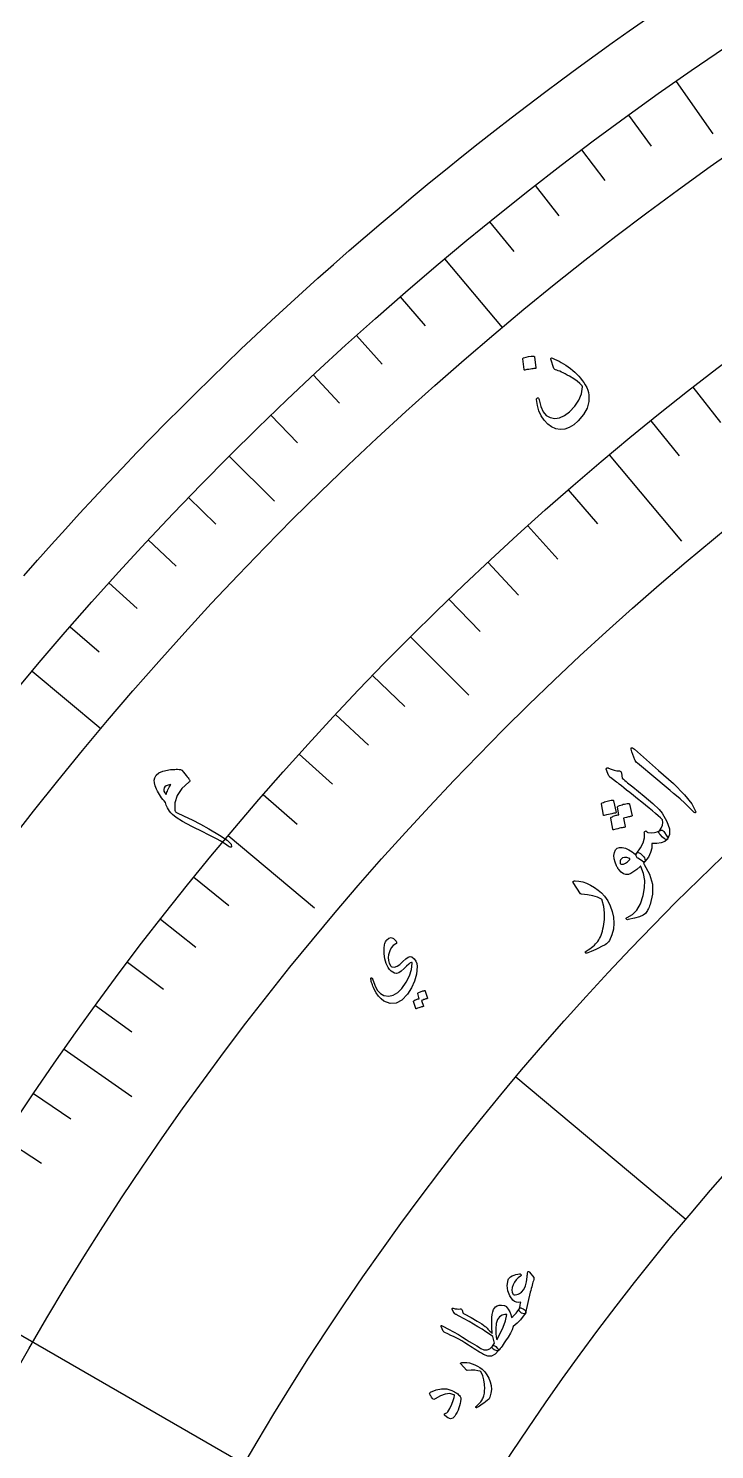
# Model space of a CAD drawing. Header units: millimetres. Extents: x -78 to 78, y -78 to 100.
# Drawn here: x -58.26 to -42.69, y 31.13 to 63.42 of the extents above; entities that cross this region are included whole.
import ezdxf

# ---------------------------------------------------------------- set-up
doc = ezdxf.new("R2010")
doc.units = ezdxf.units.MM
for name, color, linetype in [('CUT_OUTER', 1, 'Continuous'), ('ENGRAVE', 7, 'Continuous'), ('ENGRAVE_FINE', 8, 'Continuous'), ('TEXT', 5, 'Continuous')]:
    doc.layers.add(name, color=color, linetype=linetype)

msp = doc.modelspace()

# ---------------------------------------------------------------- linework, layer by layer
at = {"layer": 'CUT_OUTER'}
msp.add_lwpolyline([(-58.372, 50.98), (-58.0581, 51.3372), (-57.742, 51.6925), (-57.4237, 52.0458), (-57.1033, 52.3972), (-56.7807, 52.7466), (-56.456, 53.094), (-56.1291, 53.4394), (-55.8002, 53.7828), (-55.4691, 54.1242), (-55.136, 54.4635), (-54.8008, 54.8008), (-54.4635, 55.136), (-54.1242, 55.4691), (-53.7828, 55.8002), (-53.4394, 56.1291), (-53.094, 56.456), (-52.7466, 56.7807), (-52.3972, 57.1033), (-52.0458, 57.4237), (-51.6925, 57.742), (-51.3372, 58.0581), (-50.98, 58.372), (-50.6209, 58.6837), (-50.2599, 58.9932), (-49.8969, 59.3005), (-49.5321, 59.6055), (-49.1655, 59.9083), (-48.797, 60.2089), (-48.4266, 60.5071), (-48.0544, 60.8031), (-47.6804, 61.0968), (-47.3047, 61.3883), (-46.9271, 61.6774), (-46.5478, 61.9641), (-46.1667, 62.2486), (-45.7839, 62.5307), (-45.3993, 62.8104), (-45.0131, 63.0878), (-44.6251, 63.3628), (-44.2355, 63.6354)], dxfattribs=at)
at = {"layer": 'ENGRAVE'}
for points in [[(-43.5631, 62.2146), (-42.7297, 61.0243)], [(-48.8197, 58.1811), (-47.512, 56.6227)], [(-53.7048, 53.7048), (-52.6772, 52.6772)], [(-45.0835, 53.7284), (-43.4396, 51.7693)], [(-49.5947, 49.5947), (-48.2685, 48.2685)], [(-58.1811, 48.8197), (-56.6227, 47.512)], [(-53.7284, 45.0835), (-51.7693, 43.4396)], [(-57.4533, 40.2292), (-55.917, 39.1535)], [(-60.7409, 35.0687), (-53.358, 30.8062)]]:
    msp.add_lwpolyline(points, dxfattribs=at)
for radius in [75.95, 75.95, 73.9156, 70.1375, 70.1375, 67.1538, 61.6125, 61.6125, 56.575, 56.575, 51.5375, 51.5375]:
    msp.add_circle((0, 0), radius, dxfattribs=at)
at = {"layer": 'ENGRAVE_FINE'}
for points in [[(-44.6423, 61.4448), (-44.1298, 60.7395)], [(-45.7079, 60.6564), (-45.1831, 59.9601)], [(-46.7595, 59.8494), (-46.2227, 59.1624)], [(-47.7969, 59.0242), (-47.2482, 58.3467)], [(-49.8277, 57.3202), (-49.2557, 56.6622)], [(-50.8205, 56.4418), (-50.2371, 55.7939)], [(-51.7978, 55.5463), (-51.2032, 54.9087)], [(-43.181, 55.2691), (-42.5511, 54.463)], [(-52.7593, 54.6339), (-52.1536, 54.0067)], [(-44.139, 54.5071), (-43.4952, 53.7121)], [(-54.6339, 52.7593), (-54.0067, 52.1536)], [(-46.0143, 52.9334), (-45.3432, 52.1614)], [(-46.9311, 52.1223), (-46.2466, 51.3621)], [(-55.5463, 51.7978), (-54.9087, 51.2032)], [(-47.8337, 51.2953), (-47.136, 50.5471)], [(-56.4418, 50.8205), (-55.7939, 50.2371)], [(-48.7216, 50.4527), (-48.011, 49.7168)], [(-57.3202, 49.8277), (-56.6622, 49.2557)], [(-50.4527, 48.7216), (-49.7168, 48.011)], [(-51.2953, 47.8337), (-50.5471, 47.136)], [(-52.1223, 46.9311), (-51.3621, 46.2466)], [(-52.9334, 46.0143), (-52.1614, 45.3432)], [(-54.5071, 44.139), (-53.7121, 43.4952)], [(-55.2691, 43.181), (-54.463, 42.5511)], [(-56.0143, 42.2098), (-55.1973, 41.5941)], [(-56.7424, 41.2258), (-55.9148, 40.6245)], [(-47.1979, 39.6038), (-43.339, 36.3657)], [(-58.1466, 39.2204), (-57.2985, 38.6483)], [(-58.8223, 38.1996), (-57.9643, 37.6425)]]:
    msp.add_lwpolyline(points, dxfattribs=at)
at = {"layer": 'TEXT'}
for points in [[(-47.0394, 55.9133), (-47.0389, 55.9182), (-47.0365, 55.923), (-47.032, 55.9277), (-47.0256, 55.9322), (-46.969, 55.9509), (-46.9118, 55.9637), (-46.8539, 55.9707), (-46.7953, 55.9718), (-46.7883, 55.9704), (-46.7832, 55.9673), (-46.78, 55.9627), (-46.7787, 55.9565), (-46.7443, 55.7077), (-46.7449, 55.7006), (-46.7489, 55.6956), (-46.7566, 55.6926), (-46.7678, 55.6916), (-46.7775, 55.6908), (-46.7925, 55.6891), (-46.8129, 55.6867), (-46.8386, 55.6834), (-46.8699, 55.679), (-46.907, 55.6733), (-46.9501, 55.6663), (-46.999, 55.658), (-47.006, 55.6576), (-47.0109, 55.659), (-47.0136, 55.6622), (-47.0142, 55.6672)], [(-46.3672, 55.9275), (-46.3188, 55.9062), (-46.2696, 55.8828), (-46.2197, 55.8574), (-46.169, 55.8298), (-46.1175, 55.7997), (-46.0654, 55.7665), (-46.0126, 55.7302), (-45.9591, 55.6909), (-45.9076, 55.6502), (-45.8589, 55.608), (-45.8129, 55.5641), (-45.7697, 55.5186), (-45.7292, 55.4714), (-45.6912, 55.4223), (-45.6558, 55.3713), (-45.6229, 55.3185), (-45.5922, 55.2599), (-45.5683, 55.202), (-45.5514, 55.1447), (-45.5412, 55.0882), (-45.5424, 54.9394), (-45.5836, 54.792), (-45.665, 54.6461), (-45.7863, 54.5013), (-45.887, 54.4121), (-45.9887, 54.3498), (-46.0914, 54.3144), (-46.1952, 54.3059), (-46.2944, 54.324), (-46.3871, 54.3649), (-46.4734, 54.4288), (-46.5534, 54.5157), (-46.6224, 54.6211), (-46.6746, 54.7343), (-46.71, 54.8555), (-46.7283, 54.9846), (-46.728, 55.0014), (-46.7244, 55.0137), (-46.7174, 55.0214), (-46.707, 55.0247), (-46.6943, 55.0241), (-46.6843, 55.0164), (-46.6772, 55.0018), (-46.6729, 54.9802), (-46.636, 54.8295), (-46.5811, 54.7119), (-46.5083, 54.6275), (-46.4178, 54.5761), (-46.3174, 54.5584), (-46.2112, 54.5751), (-46.099, 54.626), (-45.9806, 54.711), (-45.8572, 54.8371), (-45.7668, 54.9729), (-45.7092, 55.1188), (-45.6846, 55.2748), (-45.6851, 55.2792), (-45.6872, 55.2845), (-45.6909, 55.2907), (-45.6964, 55.2978), (-45.7442, 55.3493), (-45.8077, 55.4028), (-45.887, 55.4583), (-45.9821, 55.5157), (-46.0317, 55.5431), (-46.0784, 55.5681), (-46.1223, 55.5907), (-46.1633, 55.6109), (-46.2014, 55.6285), (-46.2368, 55.6432), (-46.2692, 55.655), (-46.2989, 55.6639), (-46.3137, 55.6691), (-46.3252, 55.6757), (-46.3333, 55.6838), (-46.338, 55.6933), (-46.4052, 55.9068), (-46.4068, 55.9212), (-46.401, 55.9294), (-46.3878, 55.9315), (-46.3672, 55.9275)], [(-44.5654, 46.9834), (-44.5822, 47.0434), (-44.5785, 47.0735), (-44.5544, 47.0738), (-44.5099, 47.0442), (-43.9587, 46.5623), (-43.6218, 46.2651), (-43.37, 46.0113), (-43.2029, 45.8014), (-43.1202, 45.6355), (-43.1173, 45.6183), (-43.1183, 45.6066), (-43.123, 45.6006), (-43.1315, 45.6003), (-43.1413, 45.6031), (-43.1517, 45.6088), (-43.1629, 45.6174), (-43.1748, 45.6289), (-43.2634, 45.7225), (-43.3616, 45.8177), (-43.4696, 45.9144), (-43.5873, 46.0127), (-43.6175, 46.0389), (-43.6999, 46.1089), (-43.8346, 46.2225), (-44.0218, 46.3797), (-44.4408, 46.7243), (-44.4616, 46.744), (-44.4787, 46.7642), (-44.4921, 46.7849), (-44.5017, 46.806)], [(-55.154, 45.8348), (-55.1835, 45.8692), (-55.2121, 45.9045), (-55.2398, 45.9406), (-55.2666, 45.9775), (-55.2919, 46.0153), (-55.3153, 46.0541), (-55.3368, 46.0938), (-55.3564, 46.1344), (-55.387, 46.2138), (-55.4039, 46.2839), (-55.4074, 46.3445), (-55.3972, 46.3956), (-55.3617, 46.4567), (-55.3015, 46.5063), (-55.2167, 46.5443), (-55.1072, 46.5706), (-55.0748, 46.5759), (-55.0423, 46.5802), (-55.0098, 46.5834), (-54.9771, 46.5857), (-54.9443, 46.587), (-54.9112, 46.5877), (-54.8777, 46.5876), (-54.844, 46.5868), (-54.8254, 46.5852), (-54.8093, 46.5811), (-54.7957, 46.5747), (-54.7847, 46.5658), (-54.7473, 46.5216), (-54.7141, 46.4819), (-54.685, 46.4467), (-54.6603, 46.416), (-54.64, 46.3903), (-54.6244, 46.37), (-54.6137, 46.3552), (-54.6078, 46.3458), (-54.6032, 46.3312), (-54.604, 46.3179), (-54.61, 46.3059), (-54.6214, 46.2952), (-54.7841, 46.1498), (-54.8912, 45.9946), (-54.9427, 45.8298), (-54.9386, 45.6558), (-54.9338, 45.6398), (-54.9264, 45.6267), (-54.9167, 45.6166), (-54.9044, 45.6094), (-54.7281, 45.5264), (-54.5473, 45.4367), (-54.362, 45.3402), (-54.1723, 45.2371), (-53.9232, 45.091), (-53.7533, 44.9743), (-53.6627, 44.8874), (-53.6512, 44.8302), (-53.6633, 44.8211), (-53.6811, 44.8206), (-53.7044, 44.8288), (-53.7332, 44.8455), (-53.7902, 44.8844), (-53.8508, 44.9232), (-53.9151, 44.9619), (-53.9831, 45.0006), (-54.0545, 45.0393), (-54.1288, 45.0783), (-54.2062, 45.1175), (-54.2866, 45.1569), (-54.5562, 45.2889), (-54.7642, 45.4001), (-54.9106, 45.491), (-54.995, 45.5616), (-55.0294, 45.6004), (-55.0594, 45.638), (-55.0851, 45.6746), (-55.1065, 45.7101), (-55.1239, 45.7441), (-55.1376, 45.7762), (-55.1476, 45.8065), (-55.154, 45.8348)], [(-45.0891, 46.4396), (-45.1082, 46.4887), (-45.1235, 46.5275), (-45.1351, 46.5559), (-45.143, 46.5739), (-45.1474, 46.586), (-45.1483, 46.5968), (-45.1457, 46.6062), (-45.1398, 46.6143), (-45.1304, 46.6208), (-45.1198, 46.6233), (-45.108, 46.6218), (-45.095, 46.6162), (-45.0325, 46.588), (-44.9708, 46.5677), (-44.91, 46.5553), (-44.85, 46.5509), (-44.832, 46.5483), (-44.8185, 46.5389), (-44.8094, 46.5226), (-44.8047, 46.4995), (-44.7887, 46.3868), (-44.7568, 46.3602), (-44.7254, 46.3342), (-44.6945, 46.3088), (-44.6641, 46.2838), (-44.6342, 46.2594), (-44.6049, 46.2355), (-44.5761, 46.2122), (-44.5478, 46.1893), (-44.2861, 45.9777), (-44.0869, 45.8072), (-43.9498, 45.6779), (-43.8748, 45.5901), (-43.7701, 45.4006), (-43.7152, 45.2388), (-43.7102, 45.1046), (-43.7552, 44.998), (-43.7573, 44.9959), (-43.7594, 44.9939), (-43.7616, 44.9918), (-43.7637, 44.9898), (-43.7879, 44.9895), (-43.8227, 45.0091), (-43.868, 45.0486), (-43.9239, 45.1078), (-43.9429, 45.1313), (-43.9523, 45.1529), (-43.9519, 45.1724), (-43.9419, 45.19), (-43.8985, 45.2531), (-43.8725, 45.3163), (-43.8641, 45.3796), (-43.8732, 45.4429), (-43.9183, 45.486), (-43.9708, 45.5338), (-44.0307, 45.5863), (-44.098, 45.6435), (-44.1724, 45.7053), (-44.2534, 45.7716), (-44.3411, 45.8422), (-44.4355, 45.9172), (-44.5276, 45.9916), (-44.6107, 46.0582), (-44.6847, 46.117), (-44.7496, 46.168), (-44.8052, 46.2115), (-44.8512, 46.2477), (-44.8875, 46.2767), (-44.9141, 46.2985), (-45.054, 46.3991), (-45.0664, 46.4104), (-45.0763, 46.421), (-45.0839, 46.4307), (-45.0891, 46.4396)], [(-55.1406, 46.0128), (-55.1322, 46.0396), (-55.1223, 46.0668), (-55.1109, 46.0946), (-55.0978, 46.1229), (-55.0833, 46.1516), (-55.0674, 46.1805), (-55.0501, 46.2096), (-55.0315, 46.239), (-55.0909, 46.2256), (-55.1362, 46.209), (-55.1673, 46.1891), (-55.1841, 46.1659), (-55.1931, 46.1292), (-55.1889, 46.0914), (-55.1714, 46.0526), (-55.1406, 46.0128)], [(-45.2549, 45.8025), (-45.2548, 45.8078), (-45.2526, 45.8132), (-45.2483, 45.8185), (-45.2419, 45.8238), (-45.213, 45.8369), (-45.1839, 45.8485), (-45.1548, 45.8587), (-45.1256, 45.8674), (-45.096, 45.8746), (-45.0657, 45.8803), (-45.0349, 45.8846), (-45.0033, 45.8874), (-44.9939, 45.8864), (-44.987, 45.8836), (-44.9824, 45.879), (-44.9803, 45.8725), (-44.925, 45.6098), (-44.9258, 45.6032), (-44.9304, 45.5982), (-44.9386, 45.5948), (-44.9506, 45.593), (-44.9608, 45.5913), (-44.9765, 45.5882), (-44.9979, 45.5839), (-45.0248, 45.5782), (-45.0576, 45.5709), (-45.0964, 45.5618), (-45.1414, 45.5507), (-45.1925, 45.5378), (-45.1999, 45.5367), (-45.2052, 45.5377), (-45.2083, 45.5409), (-45.2093, 45.5462)], [(-44.8894, 45.7282), (-44.8893, 45.7335), (-44.8872, 45.7388), (-44.8828, 45.7441), (-44.8764, 45.7493), (-44.8476, 45.7623), (-44.8186, 45.7737), (-44.7895, 45.7837), (-44.7604, 45.7922), (-44.7308, 45.7992), (-44.7007, 45.8048), (-44.6699, 45.8088), (-44.6384, 45.8114), (-44.6308, 45.8103), (-44.6247, 45.8071), (-44.6203, 45.8018), (-44.6176, 45.7943), (-44.5626, 45.532), (-44.5633, 45.5271), (-44.5675, 45.5231), (-44.575, 45.5198), (-44.586, 45.5174), (-44.5933, 45.516), (-44.6048, 45.5136), (-44.6203, 45.5103), (-44.64, 45.5062), (-44.6636, 45.501), (-44.6911, 45.4946), (-44.7224, 45.487), (-44.7575, 45.4783), (-44.7152, 45.2861), (-44.716, 45.2795), (-44.7206, 45.2745), (-44.7288, 45.2711), (-44.7406, 45.2693), (-44.7508, 45.2676), (-44.7665, 45.2646), (-44.7878, 45.2603), (-44.8146, 45.2547), (-44.8472, 45.2475), (-44.8859, 45.2385), (-44.9307, 45.2275), (-44.9816, 45.2147), (-44.9881, 45.2146), (-44.9927, 45.2163), (-44.9954, 45.2198), (-44.9963, 45.2252), (-45.0428, 45.4809), (-45.0428, 45.4862), (-45.0406, 45.4915), (-45.0363, 45.4968), (-45.0299, 45.5021), (-45.0096, 45.5113), (-44.989, 45.52), (-44.9681, 45.5282), (-44.947, 45.5359), (-44.9257, 45.5427), (-44.9041, 45.5485), (-44.8822, 45.5532), (-44.8601, 45.5568)], [(-43.9419, 45.19), (-43.9197, 45.2009), (-43.9018, 45.2071), (-43.8881, 45.2087), (-43.8787, 45.2057), (-43.8678, 45.1976), (-43.8559, 45.1864), (-43.8429, 45.172), (-43.829, 45.1544), (-43.7872, 45.0952), (-43.761, 45.0494), (-43.7503, 45.017), (-43.7552, 44.998), (-43.8202, 44.9506), (-43.901, 44.9193), (-43.9976, 44.9041), (-44.1102, 44.9048), (-44.1135, 44.7996), (-44.1409, 44.6961), (-44.1925, 44.594), (-44.2682, 44.4934), (-44.2797, 44.4859), (-44.2933, 44.4842), (-44.309, 44.4882), (-44.3269, 44.498), (-44.4318, 44.5698), (-44.4435, 44.5779), (-44.4533, 44.5893), (-44.4614, 44.6042), (-44.4675, 44.6224), (-44.47, 44.6388), (-44.4691, 44.6544), (-44.4648, 44.6692), (-44.4571, 44.6832), (-44.3666, 44.8044), (-44.3074, 44.9195), (-44.2794, 45.0284), (-44.2828, 45.1314), (-44.2842, 45.1446), (-44.2826, 45.1567), (-44.2777, 45.1677), (-44.2697, 45.1776), (-44.2602, 45.1846), (-44.2507, 45.1868), (-44.2413, 45.1843), (-44.2319, 45.1771), (-44.2238, 45.1694), (-44.2163, 45.1633), (-44.2092, 45.1588), (-44.2027, 45.1558), (-44.125, 45.1477), (-44.0557, 45.1507), (-43.9946, 45.1648), (-43.9419, 45.19)], [(-44.2869, 44.4286), (-44.1627, 44.2066), (-44.0991, 43.9801), (-44.0956, 43.7492), (-44.1521, 43.5136), (-44.1633, 43.4841), (-44.1752, 43.4557), (-44.1878, 43.4285), (-44.201, 43.4024), (-44.2148, 43.3778), (-44.2294, 43.3549), (-44.2446, 43.3336), (-44.2605, 43.3141), (-44.3107, 43.2757), (-44.3925, 43.2395), (-44.5058, 43.2055), (-44.6506, 43.1732), (-44.6683, 43.1718), (-44.6819, 43.174), (-44.6915, 43.18), (-44.6969, 43.1896), (-44.698, 43.2002), (-44.6943, 43.2094), (-44.6859, 43.217), (-44.6728, 43.2231), (-44.5524, 43.2861), (-44.4516, 43.3898), (-44.3701, 43.5345), (-44.3076, 43.7203), (-44.277, 43.8927), (-44.2757, 44.0599), (-44.3041, 44.2219), (-44.3621, 44.3788), (-44.3663, 44.3822), (-44.3705, 44.3841), (-44.3747, 44.3843), (-44.3789, 44.383), (-44.4548, 44.3154), (-44.5243, 44.2625), (-44.5872, 44.2244), (-44.6437, 44.2012), (-44.7005, 44.1962), (-44.756, 44.2125), (-44.8101, 44.2504), (-44.8628, 44.3097), (-44.8691, 44.3183), (-44.8753, 44.3273), (-44.8813, 44.3366), (-44.8872, 44.3464), (-44.8931, 44.3566), (-44.8992, 44.3676), (-44.9054, 44.3792), (-44.9117, 44.3914), (-44.9476, 44.476), (-44.9679, 44.5557), (-44.9725, 44.6305), (-44.9615, 44.7003), (-44.9362, 44.7579), (-44.898, 44.7958), (-44.8468, 44.8139), (-44.7827, 44.8122), (-44.7098, 44.7936), (-44.6361, 44.761), (-44.5616, 44.7145), (-44.4864, 44.654), (-44.4824, 44.6582), (-44.4786, 44.6623), (-44.475, 44.6665), (-44.4718, 44.6707), (-44.4685, 44.6749), (-44.4649, 44.6791), (-44.4611, 44.6832), (-44.4571, 44.6874), (-44.4399, 44.6985), (-44.4198, 44.7003), (-44.3968, 44.693), (-44.371, 44.6765), (-44.3459, 44.6551), (-44.3228, 44.6311), (-44.3018, 44.6044), (-44.283, 44.5752), (-44.2685, 44.5474), (-44.2609, 44.5248), (-44.2601, 44.5075), (-44.2661, 44.4955), (-44.3058, 44.456), (-44.3023, 44.4519), (-44.2979, 44.446), (-44.2928, 44.4382), (-44.2869, 44.4286)], [(-44.6227, 44.5641), (-44.6833, 44.5805), (-44.7346, 44.5836), (-44.7768, 44.5732), (-44.8096, 44.5493), (-44.822, 44.5279), (-44.8299, 44.5057), (-44.8334, 44.4827), (-44.8323, 44.4589), (-44.8294, 44.4487), (-44.8228, 44.4411), (-44.8125, 44.4361), (-44.7986, 44.4338), (-44.7579, 44.4365), (-44.7137, 44.4549), (-44.6658, 44.4891), (-44.6143, 44.5389), (-44.6101, 44.5452), (-44.6101, 44.5515), (-44.6143, 44.5578), (-44.6227, 44.5641)], [(-45.8961, 44.0201), (-45.8988, 44.025), (-45.9005, 44.0294), (-45.9011, 44.0334), (-45.9006, 44.0368), (-45.8954, 44.0434), (-45.8856, 44.0482), (-45.8713, 44.0513), (-45.8524, 44.0527), (-45.7682, 44.0472), (-45.6819, 44.0293), (-45.5936, 43.999), (-45.5033, 43.9563), (-45.4127, 43.9034), (-45.33, 43.8445), (-45.255, 43.7797), (-45.1878, 43.7091), (-45.1138, 43.6011), (-45.0552, 43.4846), (-45.0119, 43.3596), (-44.9838, 43.2263), (-44.9735, 43.0896), (-44.9857, 42.9566), (-45.0204, 42.8272), (-45.0776, 42.7014), (-45.0961, 42.6707), (-45.1186, 42.6439), (-45.1453, 42.6208), (-45.1759, 42.6016), (-45.2522, 42.5626), (-45.3215, 42.5277), (-45.384, 42.4971), (-45.4396, 42.4707), (-45.4882, 42.4487), (-45.5297, 42.4314), (-45.5641, 42.4186), (-45.5914, 42.4104), (-45.5982, 42.4097), (-45.6039, 42.41), (-45.6087, 42.4115), (-45.6125, 42.414), (-45.6163, 42.4183), (-45.6192, 42.4232), (-45.621, 42.4286), (-45.6217, 42.4346), (-45.621, 42.4406), (-45.6181, 42.4462), (-45.6131, 42.4513), (-45.606, 42.4559), (-45.5618, 42.4833), (-45.5209, 42.5106), (-45.4832, 42.538), (-45.4488, 42.5654), (-45.4174, 42.5931), (-45.3887, 42.6213), (-45.3627, 42.6502), (-45.3396, 42.6796), (-45.3184, 42.7108), (-45.2987, 42.7451), (-45.2804, 42.7825), (-45.2635, 42.823), (-45.248, 42.8668), (-45.2343, 42.9139), (-45.2221, 42.9643), (-45.2116, 43.0182), (-45.1905, 43.1777), (-45.1878, 43.3295), (-45.2037, 43.4735), (-45.2381, 43.6099), (-45.2417, 43.62), (-45.248, 43.6296), (-45.2568, 43.6387), (-45.2683, 43.6471), (-45.3499, 43.6827), (-45.4507, 43.7119), (-45.5705, 43.7345), (-45.7095, 43.7504), (-45.7172, 43.7526), (-45.7233, 43.7554), (-45.7278, 43.7587), (-45.7308, 43.7626)], [(-49.9266, 42.6218), (-49.983, 42.5877), (-50.0288, 42.5351), (-50.0641, 42.464), (-50.0887, 42.3745), (-50.0947, 42.3097), (-50.0894, 42.247), (-50.0727, 42.1865), (-50.0447, 42.1281), (-50.0374, 42.1185), (-50.0282, 42.1104), (-50.017, 42.1039), (-50.004, 42.0989), (-49.9528, 42.0957), (-49.8961, 42.1148), (-49.8338, 42.1561), (-49.7659, 42.2196), (-49.6994, 42.2827), (-49.643, 42.3217), (-49.5967, 42.3364), (-49.5606, 42.327), (-49.506, 42.2827), (-49.4674, 42.2317), (-49.4447, 42.1738), (-49.4378, 42.1091), (-49.4553, 41.9375), (-49.4979, 41.7755), (-49.5657, 41.6231), (-49.6588, 41.4799), (-49.7873, 41.346), (-49.919, 41.2752), (-50.0544, 41.2677), (-50.1936, 41.3236), (-50.2558, 41.3714), (-50.3144, 41.4342), (-50.3693, 41.5121), (-50.4205, 41.6051), (-50.433, 41.6331), (-50.4445, 41.6607), (-50.455, 41.6881), (-50.4645, 41.7151), (-50.4731, 41.7419), (-50.4807, 41.7687), (-50.4874, 41.7956), (-50.4931, 41.8225), (-50.4941, 41.8352), (-50.4916, 41.8438), (-50.4857, 41.8483), (-50.4764, 41.8487), (-50.4675, 41.8458), (-50.4603, 41.841), (-50.4547, 41.834), (-50.4509, 41.8251), (-50.4032, 41.6828), (-50.3444, 41.5734), (-50.2746, 41.4968), (-50.1941, 41.453), (-50.0852, 41.4359), (-49.9811, 41.4567), (-49.8818, 41.5153), (-49.7869, 41.6118), (-49.6866, 41.753), (-49.6137, 41.8951), (-49.5682, 42.0381), (-49.5501, 42.1821), (-49.5505, 42.192), (-49.5539, 42.1985), (-49.5602, 42.2015), (-49.5694, 42.201), (-49.5956, 42.1896), (-49.6326, 42.1624), (-49.6803, 42.1195), (-49.7388, 42.0609), (-49.8008, 42.0035), (-49.857, 41.967), (-49.9074, 41.9516), (-49.952, 41.9573), (-49.9932, 41.9772), (-50.0309, 42.0047), (-50.065, 42.0399), (-50.0954, 42.0828), (-50.1443, 42.18), (-50.1763, 42.2849), (-50.1913, 42.3976), (-50.1893, 42.5179), (-50.187, 42.5485), (-50.1834, 42.577), (-50.1784, 42.6033), (-50.172, 42.6276), (-50.1644, 42.6497), (-50.1557, 42.6697), (-50.1461, 42.6875), (-50.1354, 42.7033), (-50.0823, 42.755), (-50.0284, 42.7685), (-49.974, 42.7439), (-49.9188, 42.6812), (-49.9077, 42.66), (-49.9053, 42.643), (-49.9116, 42.6302), (-49.9266, 42.6218)], [(-49.4252, 41.495), (-49.4255, 41.4983), (-49.4245, 41.5018), (-49.4221, 41.5054), (-49.4184, 41.5091), (-49.4009, 41.5188), (-49.3833, 41.5276), (-49.3655, 41.5355), (-49.3476, 41.5425), (-49.3292, 41.5485), (-49.3104, 41.5537), (-49.2911, 41.558), (-49.2713, 41.5613), (-49.2663, 41.561), (-49.2623, 41.5593), (-49.2591, 41.5561), (-49.2568, 41.5516), (-49.2035, 41.3878), (-49.2036, 41.3847), (-49.206, 41.3819), (-49.2105, 41.3794), (-49.2174, 41.3773), (-49.2228, 41.3764), (-49.2308, 41.3744), (-49.2416, 41.3712), (-49.255, 41.3669), (-49.2713, 41.3614), (-49.2906, 41.3548), (-49.313, 41.347), (-49.3383, 41.338), (-49.2973, 41.21), (-49.2968, 41.2052), (-49.2989, 41.2014), (-49.3036, 41.1986), (-49.3109, 41.1967), (-49.3173, 41.1951), (-49.3271, 41.1924), (-49.3404, 41.1885), (-49.3571, 41.1835), (-49.3774, 41.1772), (-49.4014, 41.1694), (-49.4292, 41.1601), (-49.4608, 41.1493), (-49.4649, 41.1488), (-49.4679, 41.1497), (-49.4699, 41.1518), (-49.4709, 41.1552), (-49.5194, 41.3165), (-49.5197, 41.3198), (-49.5187, 41.3233), (-49.5163, 41.3269), (-49.5126, 41.3306), (-49.4984, 41.3394), (-49.4839, 41.3474), (-49.469, 41.3544), (-49.4538, 41.3605), (-49.4383, 41.3658), (-49.4227, 41.3703), (-49.4069, 41.3741), (-49.3909, 41.3771)], [(-46.8934, 35.1661), (-46.7932, 35.043), (-46.7899, 35.035), (-46.7886, 35.0251), (-46.7894, 35.0131), (-46.7924, 34.9991), (-46.8015, 34.9699), (-46.8108, 34.9387), (-46.8203, 34.9054), (-46.8299, 34.87), (-46.8399, 34.8325), (-46.8502, 34.7931), (-46.8608, 34.7518), (-46.8719, 34.7085), (-46.9777, 34.2394), (-46.9931, 34.2257), (-47.0135, 34.2205), (-47.0388, 34.2235), (-47.0691, 34.2349), (-47.0967, 34.2531), (-47.114, 34.277), (-47.121, 34.3064), (-47.1177, 34.3414), (-47.1169, 34.3455), (-47.1151, 34.3535), (-47.1125, 34.3654), (-47.1089, 34.3813), (-47.1043, 34.4009), (-47.0987, 34.4241), (-47.0922, 34.4509), (-47.0846, 34.4813), (-47.1377, 34.4738), (-47.1855, 34.4795), (-47.2282, 34.4983), (-47.2658, 34.5304), (-47.3384, 34.6294), (-47.3809, 34.739), (-47.3932, 34.859), (-47.3751, 34.9896), (-47.3648, 35.0134), (-47.3461, 35.0362), (-47.3188, 35.0578), (-47.2832, 35.0782), (-47.2418, 35.0962), (-47.2002, 35.11), (-47.1583, 35.1197), (-47.1162, 35.1253), (-47.1022, 35.1253), (-47.0916, 35.1221), (-47.0843, 35.1156), (-47.0803, 35.1058), (-47.0796, 35.095), (-47.0822, 35.0855), (-47.0881, 35.0773), (-47.0972, 35.0702), (-47.1463, 35.0346), (-47.1897, 34.9902), (-47.2272, 34.9369), (-47.2588, 34.8748), (-47.2808, 34.8138), (-47.2901, 34.7593), (-47.2868, 34.7114), (-47.2708, 34.6702), (-47.2588, 34.6585), (-47.2398, 34.6523), (-47.2136, 34.6516), (-47.1805, 34.6566), (-47.1471, 34.6655), (-47.1175, 34.6772), (-47.0918, 34.6918), (-47.07, 34.7092), (-47.0204, 34.7729), (-46.9827, 34.8523), (-46.9568, 34.9475), (-46.9427, 35.0585), (-46.9417, 35.0709), (-46.9407, 35.0829), (-46.9396, 35.0946), (-46.9385, 35.1059), (-46.9373, 35.1168), (-46.936, 35.1269), (-46.9346, 35.1364), (-46.9331, 35.1453), (-46.9281, 35.1691), (-46.9198, 35.1806), (-46.9083, 35.1796), (-46.8934, 35.1661)], [(-47.2585, 33.9299), (-47.2861, 33.8552), (-47.3241, 33.7756), (-47.3724, 33.6911), (-47.4312, 33.6017), (-47.4616, 33.5575), (-47.4891, 33.5181), (-47.5137, 33.4836), (-47.5354, 33.454), (-47.5542, 33.4291), (-47.5696, 33.4087), (-47.5818, 33.393), (-47.5908, 33.3819), (-47.5986, 33.3781), (-47.61, 33.3772), (-47.625, 33.3791), (-47.6436, 33.3838), (-47.6956, 33.404), (-47.7279, 33.427), (-47.7402, 33.4528), (-47.7327, 33.4813), (-47.6868, 33.55), (-47.7188, 33.7018), (-47.7963, 33.7564), (-47.879, 33.8119), (-47.9669, 33.8685), (-48.0599, 33.9261), (-48.1581, 33.9846), (-48.2613, 34.0439), (-48.3696, 34.104), (-48.4828, 34.1649), (-48.4988, 34.1739), (-48.5132, 34.1818), (-48.526, 34.1888), (-48.5371, 34.1948), (-48.5466, 34.1996), (-48.5547, 34.2033), (-48.5612, 34.2057), (-48.5662, 34.2069), (-48.5812, 34.2174), (-48.5995, 34.2399), (-48.6211, 34.2743), (-48.6461, 34.3207), (-48.6484, 34.3262), (-48.6493, 34.3313), (-48.6486, 34.336), (-48.6465, 34.3402), (-48.6432, 34.3435), (-48.6387, 34.3455), (-48.6331, 34.346), (-48.6265, 34.3452), (-48.5754, 34.3343), (-48.5308, 34.328), (-48.4928, 34.3262), (-48.4612, 34.329), (-48.447, 34.3297), (-48.4355, 34.3252), (-48.4266, 34.3153), (-48.4203, 34.3), (-48.4049, 34.2485), (-48.4016, 34.2412), (-48.3952, 34.2338), (-48.386, 34.2265), (-48.3737, 34.2192), (-48.2128, 34.1317), (-48.0798, 34.0547), (-47.9748, 33.9881), (-47.8977, 33.9322), (-47.8846, 33.9212), (-47.8695, 33.9075), (-47.8522, 33.8911), (-47.8329, 33.8721), (-47.8115, 33.8506), (-47.7881, 33.8268), (-47.7626, 33.8006), (-47.735, 33.7721), (-47.7444, 33.9147), (-47.7476, 34.0346), (-47.7447, 34.1317), (-47.7357, 34.2059), (-47.7214, 34.2657), (-47.7041, 34.3135), (-47.6838, 34.3494), (-47.6605, 34.3733), (-47.6207, 34.3977), (-47.5748, 34.4121), (-47.5229, 34.4164), (-47.4648, 34.4106), (-47.4545, 34.4078), (-47.4431, 34.402), (-47.4308, 34.393), (-47.4174, 34.3809), (-47.3709, 34.3247), (-47.3358, 34.2647), (-47.3118, 34.2011), (-47.2991, 34.1339), (-47.2707, 34.1581), (-47.2439, 34.1828), (-47.2186, 34.208), (-47.1948, 34.2337), (-47.1726, 34.2601), (-47.1522, 34.287), (-47.1335, 34.3147), (-47.1166, 34.343), (-47.1088, 34.3524), (-47.0981, 34.3568), (-47.0846, 34.3562), (-47.0682, 34.3504), (-47.0364, 34.3351), (-47.0117, 34.3193), (-46.9942, 34.3031), (-46.9838, 34.2865), (-46.9781, 34.27), (-46.975, 34.2569), (-46.9745, 34.2472), (-46.9766, 34.2409), (-47.0309, 34.1613), (-47.096, 34.0829), (-47.1719, 34.0058), (-47.2585, 33.9299)], [(-48.8959, 33.9336), (-48.8985, 33.94), (-48.8996, 33.9451), (-48.8993, 33.9489), (-48.8976, 33.9514), (-48.8928, 33.9538), (-48.8842, 33.9529), (-48.8718, 33.9487), (-48.8554, 33.9412), (-48.7282, 33.8724), (-48.6115, 33.8074), (-48.5054, 33.746), (-48.4099, 33.6884), (-48.3291, 33.6379), (-48.2566, 33.5927), (-48.1925, 33.5528), (-48.1366, 33.5183), (-48.0892, 33.489), (-48.0501, 33.4648), (-48.0196, 33.4458), (-47.9974, 33.4319), (-47.9235, 33.4012), (-47.8547, 33.3992), (-47.7912, 33.4259), (-47.7327, 33.4813), (-47.7153, 33.496), (-47.6963, 33.4997), (-47.6754, 33.4926), (-47.6528, 33.4745), (-47.6208, 33.441), (-47.5997, 33.4144), (-47.5898, 33.3947), (-47.5908, 33.3819), (-47.6664, 33.2996), (-47.7492, 33.2578), (-47.8394, 33.2567), (-47.937, 33.2962), (-47.9795, 33.3212), (-48.0218, 33.3466), (-48.0641, 33.3724), (-48.1062, 33.3985), (-48.1483, 33.4248), (-48.1905, 33.4514), (-48.2327, 33.4781), (-48.2749, 33.5049), (-48.3553, 33.5563), (-48.4287, 33.6011), (-48.4951, 33.6392), (-48.5546, 33.6707), (-48.6128, 33.6995), (-48.6752, 33.7294), (-48.742, 33.7606), (-48.8131, 33.7929), (-48.8255, 33.7992), (-48.8357, 33.8067), (-48.8436, 33.8153), (-48.8493, 33.8251)], [(-47.5076, 34.187), (-47.5711, 34.1506), (-47.6172, 34.0872), (-47.6457, 33.9967), (-47.6567, 33.8793), (-47.6569, 33.8468), (-47.6561, 33.8144), (-47.6545, 33.782), (-47.6518, 33.7498), (-47.6484, 33.7177), (-47.6445, 33.686), (-47.6399, 33.6547), (-47.6349, 33.6237), (-47.5522, 33.7692), (-47.4866, 33.914), (-47.4381, 34.0582), (-47.4066, 34.202), (-47.4277, 34.2028), (-47.4515, 34.2006), (-47.4782, 34.1953), (-47.5076, 34.187)], [(-48.4503, 33.0838), (-48.4526, 33.0866), (-48.4541, 33.0893), (-48.4549, 33.0917), (-48.455, 33.094), (-48.4523, 33.0987), (-48.4466, 33.1029), (-48.4378, 33.1063), (-48.4259, 33.1092), (-48.3716, 33.1147), (-48.3146, 33.1125), (-48.255, 33.1026), (-48.1928, 33.085), (-48.1294, 33.061), (-48.0702, 33.0323), (-48.0154, 32.999), (-47.965, 32.9611), (-47.9062, 32.9001), (-47.8563, 32.832), (-47.8154, 32.7568), (-47.7834, 32.6745), (-47.7624, 32.5881), (-47.7562, 32.5016), (-47.7649, 32.415), (-47.7884, 32.3283), (-47.7971, 32.3066), (-47.8087, 32.287), (-47.8234, 32.2694), (-47.841, 32.2538), (-47.8857, 32.2206), (-47.9265, 32.1909), (-47.9634, 32.1646), (-47.9962, 32.1418), (-48.0251, 32.1226), (-48.0499, 32.1071), (-48.0706, 32.0952), (-48.0872, 32.0871), (-48.0915, 32.0859), (-48.0952, 32.0856), (-48.0984, 32.086), (-48.1011, 32.0872), (-48.104, 32.0895), (-48.1063, 32.0924), (-48.108, 32.0957), (-48.1091, 32.0994), (-48.1092, 32.1034), (-48.1079, 32.1072), (-48.1053, 32.111), (-48.1012, 32.1147), (-48.0757, 32.1369), (-48.0524, 32.1588), (-48.0311, 32.1803), (-48.0119, 32.2015), (-47.9946, 32.2226), (-47.9792, 32.2437), (-47.9656, 32.2649), (-47.9538, 32.2862), (-47.9435, 32.3085), (-47.9344, 32.3326), (-47.9266, 32.3585), (-47.92, 32.3863), (-47.9146, 32.4159), (-47.9107, 32.4475), (-47.9082, 32.4812), (-47.9071, 32.5167), (-47.9104, 32.6211), (-47.9247, 32.7185), (-47.95, 32.8089), (-47.9865, 32.8923), (-47.9899, 32.8984), (-47.9949, 32.9039), (-48.0015, 32.9087), (-48.0098, 32.9129), (-48.0657, 32.9268), (-48.1331, 32.9346), (-48.212, 32.9362), (-48.3025, 32.9316), (-48.3076, 32.9322), (-48.3118, 32.9333), (-48.315, 32.9349), (-48.3174, 32.9371)], [(-49.0849, 32.2856), (-49.0998, 32.3046), (-49.1129, 32.3222), (-49.1241, 32.3385), (-49.1335, 32.3535), (-49.1412, 32.367), (-49.1474, 32.3792), (-49.1521, 32.3899), (-49.1553, 32.3992), (-49.1564, 32.411), (-49.1532, 32.4216), (-49.1458, 32.4307), (-49.134, 32.4385), (-49.007, 32.4919), (-48.8844, 32.5163), (-48.7662, 32.5116), (-48.6525, 32.4782), (-48.6228, 32.4643), (-48.5947, 32.4494), (-48.5681, 32.4335), (-48.5431, 32.4167), (-48.5198, 32.3988), (-48.4986, 32.3801), (-48.4795, 32.3604), (-48.4625, 32.3398), (-48.4548, 32.3265), (-48.4496, 32.3122), (-48.4468, 32.2969), (-48.4464, 32.2807), (-48.453, 32.2301), (-48.4629, 32.1801), (-48.4763, 32.1307), (-48.4929, 32.0817), (-48.5126, 32.0334), (-48.535, 31.9857), (-48.5601, 31.9387), (-48.5878, 31.8922), (-48.632, 31.8446), (-48.6839, 31.8317), (-48.7435, 31.8535), (-48.8109, 31.9101), (-48.8169, 31.9183), (-48.8203, 31.9265), (-48.821, 31.9348), (-48.8192, 31.9431), (-48.8148, 31.9483), (-48.8088, 31.9529), (-48.8012, 31.9567), (-48.7922, 31.9598), (-48.7688, 31.9724), (-48.7454, 31.9951), (-48.722, 32.0278), (-48.6987, 32.0706), (-48.6534, 32.1671), (-48.6204, 32.2484), (-48.5996, 32.3145), (-48.5911, 32.3655), (-48.5921, 32.3691), (-48.5953, 32.373), (-48.6007, 32.3771), (-48.6081, 32.3815), (-48.7019, 32.4048), (-48.8038, 32.3967), (-48.9139, 32.3569), (-49.032, 32.2855), (-49.0481, 32.2765), (-49.0623, 32.2736), (-49.0745, 32.2766), (-49.0849, 32.2856)]]:
    msp.add_lwpolyline(points, close=True, dxfattribs=at)

doc.saveas('drawing.dxf')
